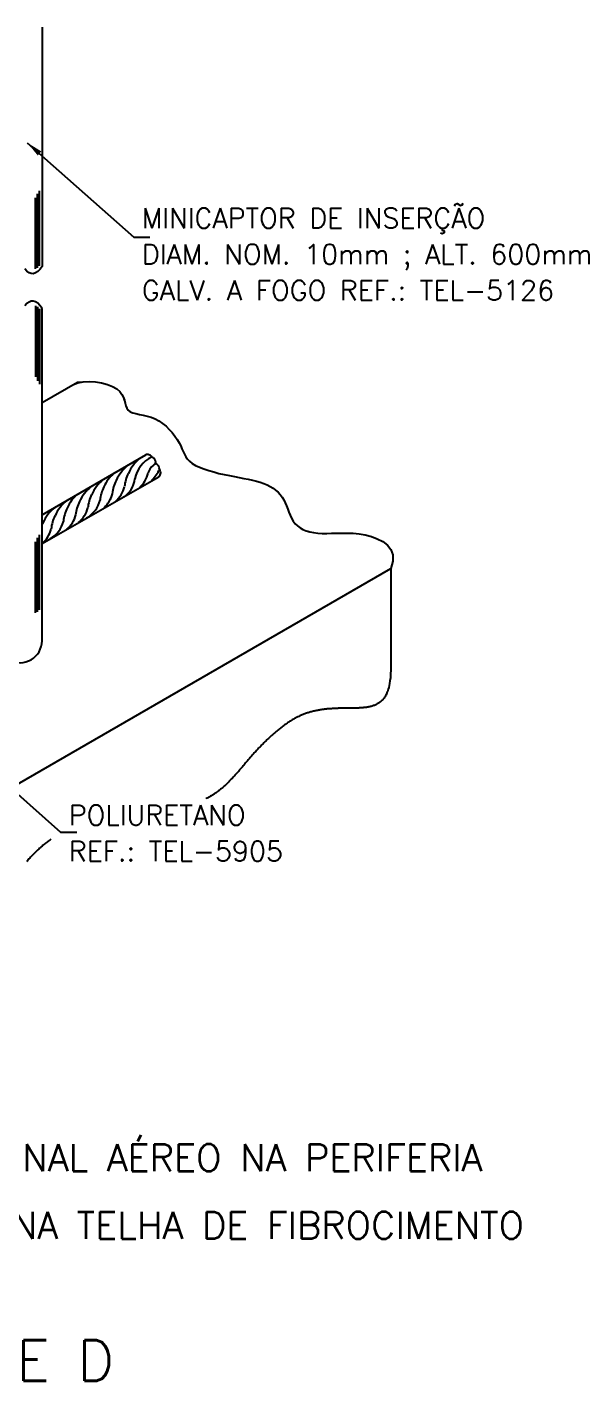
# Paper-space layout 'Layout4' of a CAD drawing. Header units: millimetres. Extents: x 16 to 267, y 19 to 196.
# Drawn here: x 66.85 to 76.19, y 62.71 to 85.23 of the extents above; entities that cross this region are included whole.
import ezdxf
from ezdxf.enums import TextEntityAlignment as Align

# ---------------------------------------------------------------- set-up
doc = ezdxf.new("R2010")
doc.units = ezdxf.units.MM
for name, color, linetype in [('C01', 1, 'Continuous'), ('C02', 42, 'Continuous'), ('C03', 7, 'Continuous'), ('C04', 5, 'Continuous'), ('C05', 4, 'Continuous')]:
    doc.layers.add(name, color=color, linetype=linetype)
doc.styles.add('140CL', font='romans.shx', dxfattribs={"height": 100})
doc.styles.add('80CL', font='romans.shx', dxfattribs={"height": 2})

psp = doc.layouts.new('Layout4')

# ---------------------------------------------------------------- linework, layer by layer
at = {"layer": 'C01'}
for p, q in [((67.02, 81.224), (67.02, 82.453)), ((67.054, 81.257), (67.054, 82.505)), ((66.987, 81.206), (66.987, 82.386)), ((66.987, 80.591), (66.987, 79.411)), ((67.02, 80.573), (67.02, 79.344)), ((67.054, 80.541), (67.054, 79.292)), ((67.054, 75.537), (67.054, 76.786)), ((66.987, 75.487), (66.987, 76.667)), ((67.02, 75.505), (67.02, 76.734))]:
    psp.add_line(p, q, dxfattribs=at)
for centre, radius, start, end in [((68.976, 77.394), 0.709, 130.1217, 155.4443), ((69.177, 77.511), 0.709, 130.3049, 155.4443), ((69.147, 77.612), 0.518, 116.0115, 168.3619), ((69.113, 77.74), 0.261, 121.6256, 164.671), ((68.567, 77.158), 0.709, 129.8423, 155.4443), ((68.689, 77.339), 0.613, 130.1847, 156.7272), ((68.911, 77.401), 0.649, 153.652, 174.0868), ((68.246, 77.751), 0.395, 299.7631, 354.9101), ((69.113, 77.518), 0.649, 153.652, 174.0868), ((68.359, 77.943), 0.52, 313.583, 345.1276), ((68.298, 78.27), 0.853, 315.8253, 330.5792), ((68.366, 77.042), 0.709, 129.6505, 155.4443), ((68.707, 77.294), 0.649, 153.652, 174.0868), ((67.777, 77.596), 0.506, 313.2839, 345.3283), ((67.985, 77.71), 0.499, 312.1687, 345.428), ((67.756, 76.689), 0.709, 129.1554, 155.4443), ((67.957, 76.805), 0.709, 129.3572, 155.4443), ((68.079, 76.987), 0.613, 129.6404, 156.7272), ((68.301, 77.049), 0.649, 153.652, 174.0868), ((67.587, 77.487), 0.492, 300.6835, 345.0318), ((68.503, 77.165), 0.649, 153.652, 174.0868), ((67.893, 76.812), 0.649, 153.652, 174.0868), ((68.097, 76.941), 0.649, 153.652, 174.0868), ((67.224, 77.22), 0.445, 309.5252, 346.3359), ((67.421, 77.339), 0.449, 308.744, 346.2492), ((67.691, 76.696), 0.649, 153.652, 156.5897), ((66.817, 76.984), 0.443, 310.4235, 346.359), ((67, 77.124), 0.467, 299.7231, 345.5968)]:
    psp.add_arc(centre, radius, start, end, dxfattribs=at)
at = {"layer": 'C02'}
for p, q in [((67.096, 85.229), (67.096, 81.248)), ((66.851, 83.306), (68.621, 81.735)), ((68.621, 81.735), (68.891, 81.735)), ((67.096, 75.019), (67.096, 80.549)), ((67.096, 78.983), (67.684, 79.322)), ((67.096, 77.117), (68.825, 78.114)), ((67.096, 76.641), (69.04, 77.749)), ((63.48, 70.786), (72.901, 76.226)), ((72.901, 76.226), (72.901, 74.539)), ((64.97, 73.999), (67.406, 71.837)), ((67.406, 71.837), (67.677, 71.837))]:
    psp.add_line(p, q, dxfattribs=at)
for points in [[(67.097, 81.249), (67.06, 81.199), (67.024, 81.163), (66.987, 81.139), (66.951, 81.127), (66.916, 81.128), (66.88, 81.142), (66.845, 81.168), (66.81, 81.207)], [(67.097, 80.548), (67.06, 80.598), (67.024, 80.634), (66.987, 80.658), (66.951, 80.67), (66.916, 80.669), (66.88, 80.655), (66.845, 80.629), (66.81, 80.59)], [(67.611, 79.28), (67.691, 79.313), (67.783, 79.331), (67.883, 79.336), (67.985, 79.329), (68.087, 79.312), (68.183, 79.286), (68.268, 79.252), (68.338, 79.212), (68.39, 79.167), (68.426, 79.119), (68.45, 79.07), (68.466, 79.021), (68.478, 78.973), (68.49, 78.929), (68.506, 78.89), (68.529, 78.857), (68.563, 78.832), (68.607, 78.814), (68.658, 78.799), (68.716, 78.786), (68.779, 78.774), (68.844, 78.758), (68.911, 78.739), (68.977, 78.713), (69.041, 78.678), (69.102, 78.637), (69.159, 78.589), (69.213, 78.537), (69.262, 78.483), (69.306, 78.427), (69.344, 78.371), (69.377, 78.316), (69.403, 78.264), (69.424, 78.215), (69.444, 78.168), (69.464, 78.124), (69.487, 78.083), (69.514, 78.044), (69.549, 78.007), (69.594, 77.972), (69.649, 77.939), (69.715, 77.909), (69.789, 77.88), (69.869, 77.853), (69.953, 77.829), (70.04, 77.806), (70.128, 77.786), (70.214, 77.768), (70.297, 77.751), (70.378, 77.736), (70.454, 77.722), (70.528, 77.708), (70.598, 77.693), (70.664, 77.677), (70.727, 77.659), (70.786, 77.639), (70.841, 77.616), (70.892, 77.59), (70.939, 77.561), (70.982, 77.529), (71.022, 77.493), (71.057, 77.454), (71.089, 77.412), (71.117, 77.366), (71.142, 77.317), (71.163, 77.265), (71.184, 77.213), (71.204, 77.16), (71.218, 77.126)], [(67.684, 79.322), (67.883, 79.336), (67.985, 79.329), (68.087, 79.312), (68.183, 79.286), (68.268, 79.252), (68.338, 79.212), (68.39, 79.167), (68.426, 79.119), (68.45, 79.07), (68.464, 79.026)], [(69.494, 78.073), (69.514, 78.044), (69.549, 78.007), (69.594, 77.972), (69.649, 77.939), (69.715, 77.909), (69.789, 77.88), (69.869, 77.853), (69.953, 77.829), (70.04, 77.806), (70.128, 77.786), (70.214, 77.768), (70.297, 77.751), (70.378, 77.736), (70.454, 77.722), (70.528, 77.708), (70.598, 77.693), (70.664, 77.677), (70.727, 77.659), (70.786, 77.639), (70.841, 77.616), (70.892, 77.59), (70.939, 77.561), (70.982, 77.529), (71.022, 77.493), (71.057, 77.454), (71.089, 77.412), (71.117, 77.366), (71.142, 77.317), (71.163, 77.265), (71.184, 77.213), (71.204, 77.16), (71.225, 77.108), (71.248, 77.058), (71.275, 77.012), (71.307, 76.969), (71.345, 76.932), (71.388, 76.9), (71.436, 76.873), (71.49, 76.851), (71.549, 76.834), (71.613, 76.821), (71.682, 76.812), (71.754, 76.808), (71.832, 76.808), (71.913, 76.809), (71.998, 76.812), (72.086, 76.814), (72.178, 76.813), (72.273, 76.809), (72.371, 76.799), (72.472, 76.781), (72.575, 76.755), (72.674, 76.719), (72.765, 76.672), (72.843, 76.612), (72.9, 76.539), (72.933, 76.451), (72.935, 76.347), (72.901, 76.226)], [(71.517, 76.843), (71.549, 76.834), (71.613, 76.821), (71.682, 76.812), (71.754, 76.808), (71.832, 76.808), (71.913, 76.809), (71.998, 76.812), (72.086, 76.814), (72.178, 76.813), (72.273, 76.809), (72.371, 76.799), (72.472, 76.781), (72.575, 76.755), (72.674, 76.719), (72.765, 76.672), (72.843, 76.612), (72.9, 76.539), (72.933, 76.451), (72.935, 76.347), (72.901, 76.226)], [(72.901, 74.539), (72.896, 74.467), (72.891, 74.406), (72.885, 74.355), (72.879, 74.311), (72.872, 74.275), (72.865, 74.245), (72.857, 74.219), (72.85, 74.196), (72.843, 74.175), (72.835, 74.156), (72.827, 74.139), (72.82, 74.123), (72.812, 74.108), (72.803, 74.094), (72.795, 74.081), (72.786, 74.069), (72.777, 74.057), (72.768, 74.046), (72.759, 74.036), (72.749, 74.026), (72.739, 74.017), (72.728, 74.008), (72.718, 73.999), (72.707, 73.991), (72.696, 73.984), (72.685, 73.977), (72.673, 73.97), (72.661, 73.964), (72.65, 73.958), (72.637, 73.952), (72.625, 73.947), (72.613, 73.943), (72.6, 73.938), (72.587, 73.934), (72.574, 73.93), (72.561, 73.927), (72.548, 73.924), (72.534, 73.921), (72.521, 73.918), (72.507, 73.916), (72.493, 73.914), (72.48, 73.912), (72.466, 73.91), (72.452, 73.909), (72.437, 73.908), (72.423, 73.907), (72.409, 73.906), (72.394, 73.905), (72.38, 73.904), (72.366, 73.903), (72.351, 73.903), (72.336, 73.902), (72.322, 73.902), (72.307, 73.902), (72.293, 73.901), (72.278, 73.901), (72.263, 73.901), (72.249, 73.901), (72.234, 73.901), (72.22, 73.901), (72.205, 73.901), (72.19, 73.901), (72.176, 73.9), (72.161, 73.9), (72.146, 73.9), (72.132, 73.9), (72.117, 73.9), (72.103, 73.9), (72.088, 73.899), (72.073, 73.899), (72.059, 73.899), (72.044, 73.898), (72.03, 73.898), (72.015, 73.897), (72.001, 73.897), (71.986, 73.896), (71.971, 73.896), (71.957, 73.895), (71.942, 73.894), (71.928, 73.893), (71.913, 73.892), (71.899, 73.891), (71.884, 73.89), (71.87, 73.889), (71.855, 73.888), (71.841, 73.887), (71.827, 73.885), (71.812, 73.884), (71.798, 73.882), (71.783, 73.88), (71.769, 73.878), (71.754, 73.876), (71.74, 73.874), (71.726, 73.872), (71.711, 73.87), (71.697, 73.867), (71.682, 73.864), (71.668, 73.862), (71.654, 73.859), (71.639, 73.856), (71.625, 73.852), (71.611, 73.849), (71.596, 73.845), (71.582, 73.842), (71.568, 73.838), (71.553, 73.834), (71.539, 73.83), (71.525, 73.825), (71.511, 73.821), (71.496, 73.816), (71.482, 73.811), (71.468, 73.806), (71.454, 73.8), (71.439, 73.795), (71.425, 73.789), (71.411, 73.783), (71.397, 73.777), (71.383, 73.771), (71.369, 73.764), (71.354, 73.757), (71.34, 73.75), (71.326, 73.743), (71.312, 73.736), (71.298, 73.728), (71.284, 73.72), (71.27, 73.712), (71.256, 73.704), (71.242, 73.696), (71.228, 73.687), (71.214, 73.678), (71.2, 73.669), (71.186, 73.66), (71.172, 73.651), (71.158, 73.641), (71.144, 73.631), (71.131, 73.622), (71.117, 73.612), (71.103, 73.601), (71.089, 73.591), (71.076, 73.581), (71.062, 73.57), (71.048, 73.559), (71.035, 73.548), (71.021, 73.537), (71.008, 73.526), (70.994, 73.515), (70.981, 73.504), (70.968, 73.492), (70.954, 73.481), (70.941, 73.469), (70.928, 73.457), (70.915, 73.445), (70.901, 73.433), (70.888, 73.421), (70.875, 73.409), (70.862, 73.397), (70.849, 73.385), (70.837, 73.372), (70.824, 73.36), (70.811, 73.347), (70.798, 73.335), (70.786, 73.322), (70.773, 73.309), (70.761, 73.297), (70.748, 73.284), (70.736, 73.271), (70.724, 73.258), (70.711, 73.246), (70.699, 73.233), (70.687, 73.22), (70.675, 73.207), (70.663, 73.194), (70.651, 73.181), (70.639, 73.168), (70.628, 73.155), (70.616, 73.142), (70.604, 73.13), (70.593, 73.117), (70.582, 73.104), (70.57, 73.091), (70.559, 73.078), (70.548, 73.065), (70.537, 73.053), (70.526, 73.04), (70.515, 73.027), (70.504, 73.015), (70.493, 73.002), (70.482, 72.989), (70.472, 72.977), (70.461, 72.964), (70.451, 72.952), (70.44, 72.94), (70.43, 72.927), (70.419, 72.915), (70.409, 72.903), (70.398, 72.891), (70.388, 72.879), (70.378, 72.867), (70.368, 72.855), (70.357, 72.843), (70.347, 72.831), (70.337, 72.819), (70.327, 72.808), (70.316, 72.796), (70.306, 72.785), (70.296, 72.773), (70.285, 72.762), (70.275, 72.751), (70.265, 72.739), (70.254, 72.728), (70.244, 72.717), (70.233, 72.706), (70.223, 72.695), (70.212, 72.684), (70.202, 72.673), (70.191, 72.663), (70.18, 72.652), (70.169, 72.642), (70.158, 72.631), (70.147, 72.621), (70.136, 72.611), (70.124, 72.601), (70.113, 72.591), (70.102, 72.581), (70.09, 72.571), (70.078, 72.561), (70.066, 72.551), (70.054, 72.542), (70.042, 72.532), (70.03, 72.523), (70.018, 72.514), (70.005, 72.504), (69.992, 72.495), (69.979, 72.486), (69.966, 72.478), (69.953, 72.469), (69.94, 72.46), (69.926, 72.452), (69.912, 72.443), (69.899, 72.435), (69.884, 72.427), (69.87, 72.419), (69.856, 72.411), (69.841, 72.403), (69.826, 72.396), (69.82, 72.393)], [(67.242, 71.72), (67.229, 71.711), (67.214, 71.7), (67.199, 71.689), (67.185, 71.678), (67.17, 71.667), (67.155, 71.656), (67.141, 71.644), (67.126, 71.632), (67.112, 71.62), (67.097, 71.608), (67.083, 71.596), (67.069, 71.583), (67.055, 71.571), (67.041, 71.558), (67.027, 71.545), (67.013, 71.532), (67, 71.519), (66.986, 71.505), (66.972, 71.491), (66.959, 71.478), (66.945, 71.464), (66.932, 71.45), (66.918, 71.436), (66.905, 71.421), (66.891, 71.407), (66.878, 71.392), (66.865, 71.377), (66.852, 71.363), (66.838, 71.348)]]:
    psp.add_lwpolyline(points, dxfattribs=at)
psp.add_arc((66.73, 75.023), 0.366, 240.9445, 359.3255, dxfattribs=at)
for centre, major_axis, ratio, start_param, end_param in [((68.863, 78.046), (-0.0412, 0.0661), 0.840361, 4.66795, 6.283185), ((68.944, 78.019), (-0.0325, 0.0563), 0.509483, 3.143946, 6.283185), ((69.008, 77.907), (-0.0325, 0.0563), 0.509483, 3.141593, 6.283185), ((68.992, 77.821), (-0.0369, 0.0785), 0.886479, 3.141593, 4.897947)]:
    psp.add_ellipse(centre, major_axis=major_axis, ratio=ratio, start_param=start_param, end_param=end_param, dxfattribs=at)
psp.add_solid([(67.084, 83.161), (67.024, 83.094), (66.851, 83.306)], dxfattribs=at)

# ---------------------------------------------------------------- texts
at = {"layer": 'C03', "style": '80CL'}
for s, p in [('MINICAPTOR DE INSERÇÃO', (68.756, 81.885)), ('DIAM. NOM. 10mm ; ALT. 600mm', (68.756, 81.285)), ('GALV. A FOGO REF.: TEL-5126', (68.756, 80.685))]:
    psp.add_text(s, height=0.33, dxfattribs=at).set_placement(p)
for s, p in [('POLIURETANO', (67.541, 72.287)), ('REF.: TEL-5905', (67.541, 71.687))]:
    psp.add_text(s, height=0.33, dxfattribs=at).set_placement(p, align=Align.TOP_LEFT)
at = {"layer": 'C04', "color": 5, "style": '140CL'}
for s, p in [('DETALHE DE FIXAÇÃO DO TERMINAL AÉREO NA PERIFERIA', (65.849, 66.424)), ('DA MALHA COM CURVA PRÓXIMA NA TELHA DE FIBROCIMENTO', (65.849, 65.299))]:
    psp.add_text(s, height=0.45, dxfattribs=at).set_placement(p, align=Align.MIDDLE_CENTER)
at = {"layer": 'C05', "style": '140CL'}
psp.add_text('DETALHE D', height=0.675, dxfattribs=at).set_placement((65.849, 63.049), align=Align.MIDDLE_CENTER)

doc.saveas('drawing.dxf')
